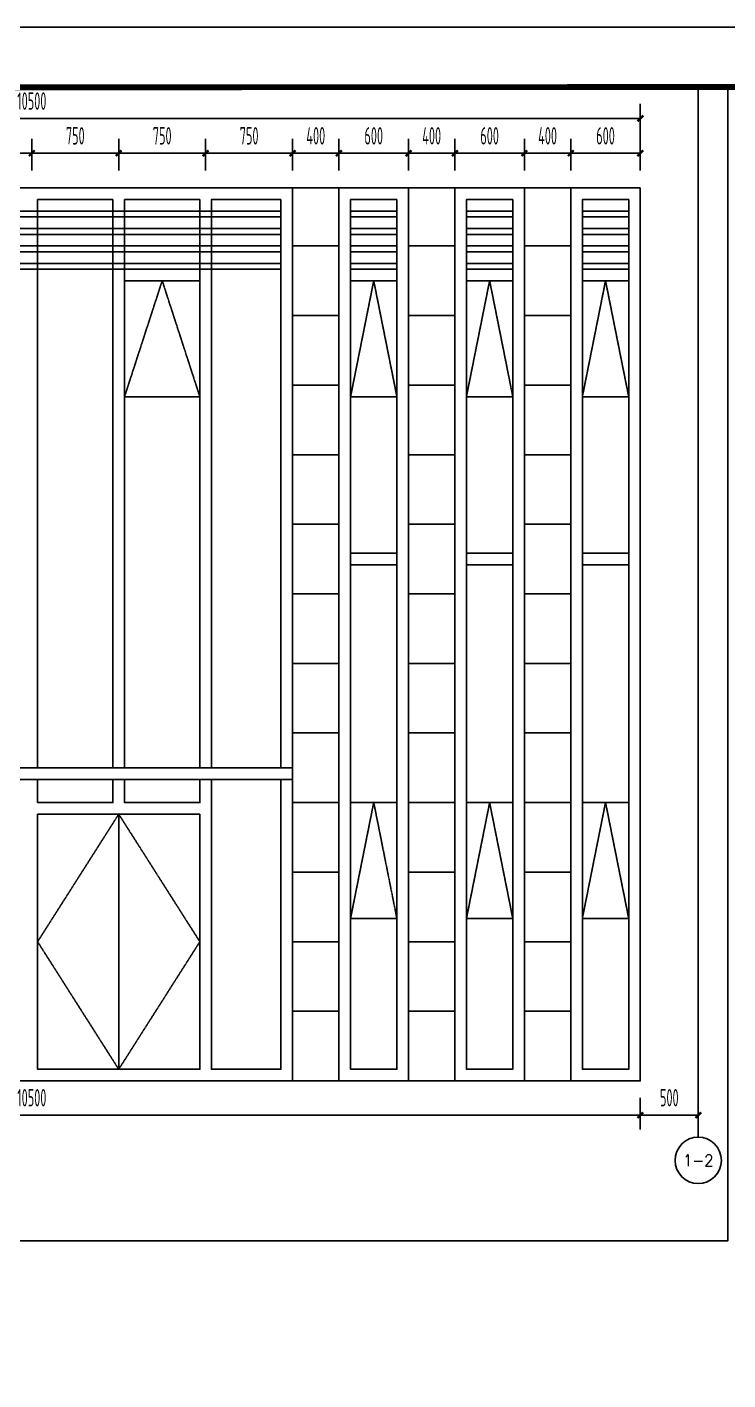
# Model space of a CAD drawing. Header units: millimetres. Extents: x 0 to 84100, y 0 to 29700.
# Drawn here: x 50759 to 56806, y 18033 to 29700 of the extents above; entities that cross this region are included whole.
import ezdxf
from ezdxf.enums import TextEntityAlignment as Align

# ---------------------------------------------------------------- set-up
doc = ezdxf.new("R2010")
doc.units = ezdxf.units.MM
doc.linetypes.add('DASH', pattern=[0.35, 0.25, -0.1])
doc.linetypes.add('DOTE', pattern=[2.42, 2, -0.2, 0.02, -0.2])
for name, color, linetype in [('A-ANNO-DIMS2', 94, 'Continuous'), ('A-AXIS', 1, 'Continuous'), ('A-AXIS-DIMS', 3, 'Continuous'), ('A-AXIS-TEXT', 7, 'Continuous'), ('A-DETL-LIN2', 7, 'Continuous'), ('A-ELEV-HATC', 8, 'Continuous'), ('A-WIN', 4, 'Continuous'), ('TITLE', 15, 'Continuous')]:
    doc.layers.add(name, color=color, linetype=linetype)
doc.styles.add('_TCH_AXIS', font='COMPLEX', dxfattribs={"bigfont": 'GBCBIG'})
doc.styles.add('DIM_FONT', font='gbxwxt.shx', dxfattribs={"width": 0.6, "bigfont": 'gbhzfs.shx'})
doc.styles.add('DIM_FONT_T3', font='gbxwxt.shx', dxfattribs={"width": 0.6, "bigfont": 'gbhzfs.shx'})
doc.dimstyles.new('DIMN50', dxfattribs={"dimscale": 0.5, "dimtxt": 300, "dimasz": 100, "dimexe": 250, "dimexo": 300, "dimgap": 150, "dimtad": 1, "dimdec": 0, "dimzin": 0, "dimdsep": 46, "dimtxsty": 'DIM_FONT', "dimblk": 'ARCHTICK', "dimcen": 0.09, "dimclrt": 7, "dimazin": 2, "dimtfac": 1, "dimtdec": 0, "dimtix": 1, "dimtmove": 2, "dimatfit": 3, "dimfxl": 1, "dimtolj": 1, "dimtzin": 0, "dimarcsym": 0})
doc.dimstyles.new('DIMN50$TCH&&50', dxfattribs={"dimtxt": 150, "dimasz": 50, "dimexe": 125, "dimexo": 150, "dimgap": 75, "dimtad": 1, "dimdec": 0, "dimzin": 0, "dimdsep": 46, "dimtxsty": 'DIM_FONT_T3', "dimblk": 'ARCHTICK', "dimcen": 0.09, "dimclrt": 7, "dimazin": 2, "dimtfac": 1, "dimtdec": 0, "dimtix": 1, "dimtmove": 2, "dimatfit": 3, "dimfxl": 1, "dimtolj": 1, "dimtzin": 0, "dimarcsym": 0})

# ---------------------------------------------------------------- blocks, each defined once
blk = doc.blocks.new('_ArchTick')
at = {"color": 0, "linetype": 'ByBlock', "const_width": 0.4}
blk.add_lwpolyline([(-0.5, -0.5), (0.5, 0.5)], dxfattribs=at)
blk = doc.blocks.new('*D270')
at = {"layer": 'A-ANNO-DIMS2', "color": 0, "lineweight": -2, "ltscale": 10, "transparency": 16777216}
for p, q in [((55450, 28462), (55450, 28737)), ((56050, 28462), (56050, 28737)), ((56050, 28612), (55450, 28612))]:
    blk.add_line(p, q, dxfattribs=at)
at = {"layer": 'Defpoints', "color": 0, "ltscale": 10, "transparency": 16777216}
for p in [(55450, 28612), (55450, 28312), (56050, 28312)]:
    blk.add_point(p, dxfattribs=at)
at = {"layer": 'A-ANNO-DIMS2', "color": 0, "lineweight": -2, "ltscale": 10, "transparency": 16777216, "xscale": 50, "yscale": 50, "zscale": 50, "rotation": 180}
blk.add_blockref('_ArchTick', (55450, 28612), dxfattribs=at)
at = {"layer": 'A-ANNO-DIMS2', "color": 0, "lineweight": -2, "ltscale": 10, "transparency": 16777216, "xscale": 50, "yscale": 50, "zscale": 50}
blk.add_blockref('_ArchTick', (56050, 28612), dxfattribs=at)
at = {"layer": 'A-ANNO-DIMS2', "color": 7, "ltscale": 10, "transparency": 16777216, "insert": (55750, 28762), "char_height": 150, "attachment_point": 5, "style": 'DIM_FONT'}
blk.add_mtext('\\A1;600', dxfattribs=at)
blk = doc.blocks.new('*D271')
at = {"layer": 'A-ANNO-DIMS2', "color": 0, "lineweight": -2, "ltscale": 10, "transparency": 16777216}
for p, q in [((55050, 28462), (55050, 28737)), ((55450, 28462), (55450, 28737)), ((55450, 28612), (55050, 28612))]:
    blk.add_line(p, q, dxfattribs=at)
at = {"layer": 'Defpoints', "color": 0, "ltscale": 10, "transparency": 16777216}
for p in [(55050, 28612), (55050, 28312), (55450, 28312)]:
    blk.add_point(p, dxfattribs=at)
at = {"layer": 'A-ANNO-DIMS2', "color": 0, "lineweight": -2, "ltscale": 10, "transparency": 16777216, "xscale": 50, "yscale": 50, "zscale": 50, "rotation": 180}
blk.add_blockref('_ArchTick', (55050, 28612), dxfattribs=at)
at = {"layer": 'A-ANNO-DIMS2', "color": 0, "lineweight": -2, "ltscale": 10, "transparency": 16777216, "xscale": 50, "yscale": 50, "zscale": 50}
blk.add_blockref('_ArchTick', (55450, 28612), dxfattribs=at)
at = {"layer": 'A-ANNO-DIMS2', "color": 7, "ltscale": 10, "transparency": 16777216, "insert": (55250, 28762), "char_height": 150, "attachment_point": 5, "style": 'DIM_FONT'}
blk.add_mtext('\\A1;400', dxfattribs=at)
blk = doc.blocks.new('*D272')
at = {"layer": 'A-ANNO-DIMS2', "color": 0, "lineweight": -2, "ltscale": 10, "transparency": 16777216}
for p, q in [((54450, 28462), (54450, 28737)), ((55050, 28462), (55050, 28737)), ((55050, 28612), (54450, 28612))]:
    blk.add_line(p, q, dxfattribs=at)
at = {"layer": 'Defpoints', "color": 0, "ltscale": 10, "transparency": 16777216}
for p in [(54450, 28612), (54450, 28312), (55050, 28312)]:
    blk.add_point(p, dxfattribs=at)
at = {"layer": 'A-ANNO-DIMS2', "color": 0, "lineweight": -2, "ltscale": 10, "transparency": 16777216, "xscale": 50, "yscale": 50, "zscale": 50, "rotation": 180}
blk.add_blockref('_ArchTick', (54450, 28612), dxfattribs=at)
at = {"layer": 'A-ANNO-DIMS2', "color": 0, "lineweight": -2, "ltscale": 10, "transparency": 16777216, "xscale": 50, "yscale": 50, "zscale": 50}
blk.add_blockref('_ArchTick', (55050, 28612), dxfattribs=at)
at = {"layer": 'A-ANNO-DIMS2', "color": 7, "ltscale": 10, "transparency": 16777216, "insert": (54750, 28762), "char_height": 150, "attachment_point": 5, "style": 'DIM_FONT'}
blk.add_mtext('\\A1;600', dxfattribs=at)
blk = doc.blocks.new('*D273')
at = {"layer": 'A-ANNO-DIMS2', "color": 0, "lineweight": -2, "ltscale": 10, "transparency": 16777216}
for p, q in [((54050, 28462), (54050, 28737)), ((54450, 28462), (54450, 28737)), ((54450, 28612), (54050, 28612))]:
    blk.add_line(p, q, dxfattribs=at)
at = {"layer": 'Defpoints', "color": 0, "ltscale": 10, "transparency": 16777216}
for p in [(54050, 28612), (54050, 28312), (54450, 28312)]:
    blk.add_point(p, dxfattribs=at)
at = {"layer": 'A-ANNO-DIMS2', "color": 0, "lineweight": -2, "ltscale": 10, "transparency": 16777216, "xscale": 50, "yscale": 50, "zscale": 50, "rotation": 180}
blk.add_blockref('_ArchTick', (54050, 28612), dxfattribs=at)
at = {"layer": 'A-ANNO-DIMS2', "color": 0, "lineweight": -2, "ltscale": 10, "transparency": 16777216, "xscale": 50, "yscale": 50, "zscale": 50}
blk.add_blockref('_ArchTick', (54450, 28612), dxfattribs=at)
at = {"layer": 'A-ANNO-DIMS2', "color": 7, "ltscale": 10, "transparency": 16777216, "insert": (54250, 28762), "char_height": 150, "attachment_point": 5, "style": 'DIM_FONT'}
blk.add_mtext('\\A1;400', dxfattribs=at)
blk = doc.blocks.new('*D274')
at = {"layer": 'A-ANNO-DIMS2', "color": 0, "lineweight": -2, "ltscale": 10, "transparency": 16777216}
for p, q in [((53450, 28462), (53450, 28737)), ((54050, 28462), (54050, 28737)), ((54050, 28612), (53450, 28612))]:
    blk.add_line(p, q, dxfattribs=at)
at = {"layer": 'Defpoints', "color": 0, "ltscale": 10, "transparency": 16777216}
for p in [(53450, 28612), (53450, 28312), (54050, 28312)]:
    blk.add_point(p, dxfattribs=at)
at = {"layer": 'A-ANNO-DIMS2', "color": 0, "lineweight": -2, "ltscale": 10, "transparency": 16777216, "xscale": 50, "yscale": 50, "zscale": 50, "rotation": 180}
blk.add_blockref('_ArchTick', (53450, 28612), dxfattribs=at)
at = {"layer": 'A-ANNO-DIMS2', "color": 0, "lineweight": -2, "ltscale": 10, "transparency": 16777216, "xscale": 50, "yscale": 50, "zscale": 50}
blk.add_blockref('_ArchTick', (54050, 28612), dxfattribs=at)
at = {"layer": 'A-ANNO-DIMS2', "color": 7, "ltscale": 10, "transparency": 16777216, "insert": (53750, 28762), "char_height": 150, "attachment_point": 5, "style": 'DIM_FONT'}
blk.add_mtext('\\A1;600', dxfattribs=at)
blk = doc.blocks.new('*D275')
at = {"layer": 'A-ANNO-DIMS2', "color": 0, "lineweight": -2, "ltscale": 10, "transparency": 16777216}
for p, q in [((53050, 28462), (53050, 28737)), ((53450, 28462), (53450, 28737)), ((53450, 28612), (53050, 28612))]:
    blk.add_line(p, q, dxfattribs=at)
at = {"layer": 'Defpoints', "color": 0, "ltscale": 10, "transparency": 16777216}
for p in [(53050, 28612), (53050, 28312), (53450, 28312)]:
    blk.add_point(p, dxfattribs=at)
at = {"layer": 'A-ANNO-DIMS2', "color": 0, "lineweight": -2, "ltscale": 10, "transparency": 16777216, "xscale": 50, "yscale": 50, "zscale": 50, "rotation": 180}
blk.add_blockref('_ArchTick', (53050, 28612), dxfattribs=at)
at = {"layer": 'A-ANNO-DIMS2', "color": 0, "lineweight": -2, "ltscale": 10, "transparency": 16777216, "xscale": 50, "yscale": 50, "zscale": 50}
blk.add_blockref('_ArchTick', (53450, 28612), dxfattribs=at)
at = {"layer": 'A-ANNO-DIMS2', "color": 7, "ltscale": 10, "transparency": 16777216, "insert": (53250, 28762), "char_height": 150, "attachment_point": 5, "style": 'DIM_FONT'}
blk.add_mtext('\\A1;400', dxfattribs=at)
blk = doc.blocks.new('*D276')
at = {"layer": 'A-ANNO-DIMS2', "color": 0, "lineweight": -2, "ltscale": 10, "transparency": 16777216}
for p, q in [((52300, 28462), (52300, 28737)), ((53050, 28462), (53050, 28737)), ((53050, 28612), (52300, 28612))]:
    blk.add_line(p, q, dxfattribs=at)
at = {"layer": 'Defpoints', "color": 0, "ltscale": 10, "transparency": 16777216}
for p in [(52300, 28612), (52300, 28312), (53050, 28312)]:
    blk.add_point(p, dxfattribs=at)
at = {"layer": 'A-ANNO-DIMS2', "color": 0, "lineweight": -2, "ltscale": 10, "transparency": 16777216, "xscale": 50, "yscale": 50, "zscale": 50, "rotation": 180}
blk.add_blockref('_ArchTick', (52300, 28612), dxfattribs=at)
at = {"layer": 'A-ANNO-DIMS2', "color": 0, "lineweight": -2, "ltscale": 10, "transparency": 16777216, "xscale": 50, "yscale": 50, "zscale": 50}
blk.add_blockref('_ArchTick', (53050, 28612), dxfattribs=at)
at = {"layer": 'A-ANNO-DIMS2', "color": 7, "ltscale": 10, "transparency": 16777216, "insert": (52675, 28762), "char_height": 150, "attachment_point": 5, "style": 'DIM_FONT'}
blk.add_mtext('\\A1;750', dxfattribs=at)
blk = doc.blocks.new('*D277')
at = {"layer": 'A-ANNO-DIMS2', "color": 0, "lineweight": -2, "ltscale": 10, "transparency": 16777216}
for p, q in [((51550, 28462), (51550, 28737)), ((52300, 28462), (52300, 28737)), ((52300, 28612), (51550, 28612))]:
    blk.add_line(p, q, dxfattribs=at)
at = {"layer": 'Defpoints', "color": 0, "ltscale": 10, "transparency": 16777216}
for p in [(51550, 28612), (51550, 28312), (52300, 28312)]:
    blk.add_point(p, dxfattribs=at)
at = {"layer": 'A-ANNO-DIMS2', "color": 0, "lineweight": -2, "ltscale": 10, "transparency": 16777216, "xscale": 50, "yscale": 50, "zscale": 50, "rotation": 180}
blk.add_blockref('_ArchTick', (51550, 28612), dxfattribs=at)
at = {"layer": 'A-ANNO-DIMS2', "color": 0, "lineweight": -2, "ltscale": 10, "transparency": 16777216, "xscale": 50, "yscale": 50, "zscale": 50}
blk.add_blockref('_ArchTick', (52300, 28612), dxfattribs=at)
at = {"layer": 'A-ANNO-DIMS2', "color": 7, "ltscale": 10, "transparency": 16777216, "insert": (51925, 28762), "char_height": 150, "attachment_point": 5, "style": 'DIM_FONT'}
blk.add_mtext('\\A1;750', dxfattribs=at)
blk = doc.blocks.new('*D278')
at = {"layer": 'A-ANNO-DIMS2', "color": 0, "lineweight": -2, "ltscale": 10, "transparency": 16777216}
for p, q in [((50800, 28462), (50800, 28737)), ((51550, 28462), (51550, 28737)), ((51550, 28612), (50800, 28612))]:
    blk.add_line(p, q, dxfattribs=at)
at = {"layer": 'Defpoints', "color": 0, "ltscale": 10, "transparency": 16777216}
for p in [(50800, 28612), (50800, 28312), (51550, 28312)]:
    blk.add_point(p, dxfattribs=at)
at = {"layer": 'A-ANNO-DIMS2', "color": 0, "lineweight": -2, "ltscale": 10, "transparency": 16777216, "xscale": 50, "yscale": 50, "zscale": 50, "rotation": 180}
blk.add_blockref('_ArchTick', (50800, 28612), dxfattribs=at)
at = {"layer": 'A-ANNO-DIMS2', "color": 0, "lineweight": -2, "ltscale": 10, "transparency": 16777216, "xscale": 50, "yscale": 50, "zscale": 50}
blk.add_blockref('_ArchTick', (51550, 28612), dxfattribs=at)
at = {"layer": 'A-ANNO-DIMS2', "color": 7, "ltscale": 10, "transparency": 16777216, "insert": (51175, 28762), "char_height": 150, "attachment_point": 5, "style": 'DIM_FONT'}
blk.add_mtext('\\A1;750', dxfattribs=at)
blk = doc.blocks.new('*D279')
at = {"layer": 'A-ANNO-DIMS2', "color": 0, "lineweight": -2, "ltscale": 10, "transparency": 16777216}
for p, q in [((50050, 28462), (50050, 28737)), ((50800, 28462), (50800, 28737)), ((50800, 28612), (50050, 28612))]:
    blk.add_line(p, q, dxfattribs=at)
at = {"layer": 'Defpoints', "color": 0, "ltscale": 10, "transparency": 16777216}
for p in [(50050, 28612), (50050, 28312), (50800, 28312)]:
    blk.add_point(p, dxfattribs=at)
at = {"layer": 'A-ANNO-DIMS2', "color": 0, "lineweight": -2, "ltscale": 10, "transparency": 16777216, "xscale": 50, "yscale": 50, "zscale": 50, "rotation": 180}
blk.add_blockref('_ArchTick', (50050, 28612), dxfattribs=at)
at = {"layer": 'A-ANNO-DIMS2', "color": 0, "lineweight": -2, "ltscale": 10, "transparency": 16777216, "xscale": 50, "yscale": 50, "zscale": 50}
blk.add_blockref('_ArchTick', (50800, 28612), dxfattribs=at)
at = {"layer": 'A-ANNO-DIMS2', "color": 7, "ltscale": 10, "transparency": 16777216, "insert": (50425, 28762), "char_height": 150, "attachment_point": 5, "style": 'DIM_FONT'}
blk.add_mtext('\\A1;750', dxfattribs=at)
blk = doc.blocks.new('*D286')
at = {"layer": 'A-ANNO-DIMS2', "color": 0, "lineweight": -2, "ltscale": 10, "transparency": 16777216}
for p, q in [((45550, 28462), (45550, 29037)), ((56050, 28462), (56050, 29037)), ((56050, 28912), (45550, 28912))]:
    blk.add_line(p, q, dxfattribs=at)
at = {"layer": 'Defpoints', "color": 0, "ltscale": 10, "transparency": 16777216}
for p in [(45550, 28912), (45550, 28312), (56050, 28312)]:
    blk.add_point(p, dxfattribs=at)
at = {"layer": 'A-ANNO-DIMS2', "color": 0, "lineweight": -2, "ltscale": 10, "transparency": 16777216, "xscale": 50, "yscale": 50, "zscale": 50, "rotation": 180}
blk.add_blockref('_ArchTick', (45550, 28912), dxfattribs=at)
at = {"layer": 'A-ANNO-DIMS2', "color": 0, "lineweight": -2, "ltscale": 10, "transparency": 16777216, "xscale": 50, "yscale": 50, "zscale": 50}
blk.add_blockref('_ArchTick', (56050, 28912), dxfattribs=at)
at = {"layer": 'A-ANNO-DIMS2', "color": 7, "ltscale": 10, "transparency": 16777216, "insert": (50800, 29062), "char_height": 150, "attachment_point": 5, "style": 'DIM_FONT'}
blk.add_mtext('\\A1;10500', dxfattribs=at)
blk = doc.blocks.new('A1')
at = {"layer": 'TITLE'}
for points in [[(0, 0), (0, 59400), (-84100, 59400), (-84100, 0)], [(-81600, 58350), (-950, 58450), (-950, 950), (-81600, 1000)], [(-81600, 58350), (-1050, 58350), (-1050, 1050), (-81600, 1000)]]:
    blk.add_lwpolyline(points, close=True, dxfattribs=at)
at = {"layer": 'TITLE', "const_width": 100}
blk.add_lwpolyline([(-1000, 58400), (-81600, 58350), (-81600, 1000), (-1000, 1000)], close=True, dxfattribs=at)
blk = doc.blocks.new('*D373')
at = {"layer": 'A-ANNO-DIMS2', "color": 0, "lineweight": -2, "ltscale": 10, "transparency": 16777216}
for p, q in [((45550, 20467), (45550, 20192)), ((56050, 20467), (56050, 20192)), ((45550, 20317), (56050, 20317))]:
    blk.add_line(p, q, dxfattribs=at)
at = {"layer": 'Defpoints', "color": 0, "ltscale": 10, "transparency": 16777216}
for p in [(45550, 20617), (56050, 20617), (56050, 20317)]:
    blk.add_point(p, dxfattribs=at)
at = {"layer": 'A-ANNO-DIMS2', "color": 0, "lineweight": -2, "ltscale": 10, "transparency": 16777216, "xscale": 50, "yscale": 50, "zscale": 50, "rotation": 180}
blk.add_blockref('_ArchTick', (45550, 20317), dxfattribs=at)
at = {"layer": 'A-ANNO-DIMS2', "color": 0, "lineweight": -2, "ltscale": 10, "transparency": 16777216, "xscale": 50, "yscale": 50, "zscale": 50}
blk.add_blockref('_ArchTick', (56050, 20317), dxfattribs=at)
at = {"layer": 'A-ANNO-DIMS2', "color": 7, "ltscale": 10, "transparency": 16777216, "insert": (50800, 20467), "char_height": 150, "attachment_point": 5, "style": 'DIM_FONT_T3'}
blk.add_mtext('\\A1;10500', dxfattribs=at)
blk = doc.blocks.new('*D374')
at = {"layer": 'A-ANNO-DIMS2', "color": 0, "lineweight": -2, "ltscale": 10, "transparency": 16777216}
for p, q in [((56050, 20467), (56050, 20192)), ((56550, 20467), (56550, 20192)), ((56050, 20317), (56550, 20317))]:
    blk.add_line(p, q, dxfattribs=at)
at = {"layer": 'Defpoints', "color": 0, "ltscale": 10, "transparency": 16777216}
for p in [(56050, 20617), (56550, 20617), (56550, 20317)]:
    blk.add_point(p, dxfattribs=at)
at = {"layer": 'A-ANNO-DIMS2', "color": 0, "lineweight": -2, "ltscale": 10, "transparency": 16777216, "xscale": 50, "yscale": 50, "zscale": 50, "rotation": 180}
blk.add_blockref('_ArchTick', (56050, 20317), dxfattribs=at)
at = {"layer": 'A-ANNO-DIMS2', "color": 0, "lineweight": -2, "ltscale": 10, "transparency": 16777216, "xscale": 50, "yscale": 50, "zscale": 50}
blk.add_blockref('_ArchTick', (56550, 20317), dxfattribs=at)
at = {"layer": 'A-ANNO-DIMS2', "color": 7, "ltscale": 10, "transparency": 16777216, "insert": (56300, 20467), "char_height": 150, "attachment_point": 5, "style": 'DIM_FONT_T3'}
blk.add_mtext('\\A1;500', dxfattribs=at)

msp = doc.modelspace()

# ---------------------------------------------------------------- linework, layer by layer
at = {"layer": 'A-AXIS', "linetype": 'DOTE', "ltscale": 5}
msp.add_line((56550, 21136), (56550, 29200), dxfattribs=at)
at = {"layer": 'A-AXIS-DIMS'}
msp.add_line((56550, 21136), (56550, 20126.9), dxfattribs=at)
msp.add_circle((56550, 19926.9), 200, dxfattribs=at)
at = {"layer": 'A-DETL-LIN2'}
msp.add_lwpolyline([(43300, 29200), (56806.2, 29200), (56806.2, 19233.3), (43300, 19233.3)], close=True, dxfattribs=at)
at = {"layer": 'A-ELEV-HATC'}
for p, q in [((53450, 28312.3), (53050, 28312.3)), ((54450, 28312.3), (54050, 28312.3)), ((55450, 28312.3), (55050, 28312.3)), ((53450, 27812.3), (53050, 27812.3)), ((54450, 27812.3), (54050, 27812.3)), ((55450, 27812.3), (55050, 27812.3)), ((53450, 27212.3), (53050, 27212.3)), ((54450, 27212.3), (54050, 27212.3)), ((55450, 27212.3), (55050, 27212.3)), ((53450, 26612.3), (53050, 26612.3)), ((54450, 26612.3), (54050, 26612.3)), ((55450, 26612.3), (55050, 26612.3)), ((53450, 26012.3), (53050, 26012.3)), ((54450, 26012.3), (54050, 26012.3)), ((55450, 26012.3), (55050, 26012.3)), ((53450, 25412.3), (53050, 25412.3)), ((54450, 25412.3), (54050, 25412.3)), ((55450, 25412.3), (55050, 25412.3)), ((53450, 24812.3), (53050, 24812.3)), ((54450, 24812.3), (54050, 24812.3)), ((55450, 24812.3), (55050, 24812.3)), ((53450, 24212.3), (53050, 24212.3)), ((54450, 24212.3), (54050, 24212.3)), ((55450, 24212.3), (55050, 24212.3)), ((53450, 23612.3), (53050, 23612.3)), ((54450, 23612.3), (54050, 23612.3)), ((55450, 23612.3), (55050, 23612.3)), ((53450, 23012.3), (53050, 23012.3)), ((54450, 23012.3), (54050, 23012.3)), ((55450, 23012.3), (55050, 23012.3)), ((53450, 22412.3), (53050, 22412.3)), ((54450, 22412.3), (54050, 22412.3)), ((55450, 22412.3), (55050, 22412.3)), ((53450, 21812.3), (53050, 21812.3)), ((54450, 21812.3), (54050, 21812.3)), ((55450, 21812.3), (55050, 21812.3)), ((53450, 21212.3), (53050, 21212.3)), ((54450, 21212.3), (54050, 21212.3)), ((55450, 21212.3), (55050, 21212.3)), ((53450, 20612.3), (53050, 20612.3)), ((54450, 20612.3), (54050, 20612.3)), ((55450, 20612.3), (55050, 20612.3))]:
    msp.add_line(p, q, dxfattribs=at)
at = {"layer": 'A-WIN'}
for p, q in [((53950, 25162.3), (53550, 25162.3)), ((54950, 25162.3), (54550, 25162.3)), ((55950, 25162.3), (55550, 25162.3)), ((53950, 25062.3), (53550, 25062.3)), ((54950, 25062.3), (54550, 25062.3)), ((55950, 25062.3), (55550, 25062.3)), ((51550, 22912.3), (51550, 20712.3))]:
    msp.add_line(p, q, dxfattribs=at)
for points in [[(45550, 20612.3), (53050, 20612.3), (53050, 28312.3), (45550, 28312.3), (45550, 20612.3)], [(50850, 23212.3), (50850, 23012.3), (51500, 23012.3), (51500, 23212.3)], [(51600, 23212.3), (51600, 23012.3), (52250, 23012.3), (52250, 23212.3)], [(52350, 23212.3), (52350, 20712.3), (52950, 20712.3), (52950, 23212.3)]]:
    msp.add_lwpolyline(points, dxfattribs=at)
for points in [[(54050, 28312.3), (53450, 28312.3), (53450, 20612.3), (54050, 20612.3)], [(55050, 28312.3), (54450, 28312.3), (54450, 20612.3), (55050, 20612.3)], [(56050, 28312.3), (55450, 28312.3), (55450, 20612.3), (56050, 20612.3)], [(51500, 28212.3), (50850, 28212.3), (50850, 23312.3), (51500, 23312.3)], [(52250, 28212.3), (51600, 28212.3), (51600, 23312.3), (52250, 23312.3)], [(52950, 28212.3), (52350, 28212.3), (52350, 23312.3), (52950, 23312.3)], [(53950, 28212.3), (53550, 28212.3), (53550, 20712.3), (53950, 20712.3)], [(54950, 28212.3), (54550, 28212.3), (54550, 20712.3), (54950, 20712.3)], [(55950, 28212.3), (55550, 28212.3), (55550, 20712.3), (55950, 20712.3)], [(52950, 28112.3), (45650, 28112.3), (45650, 28062.3), (52950, 28062.3)], [(53950, 28112.3), (53550, 28112.3), (53550, 28062.3), (53950, 28062.3)], [(54950, 28112.3), (54550, 28112.3), (54550, 28062.3), (54950, 28062.3)], [(55950, 28112.3), (55550, 28112.3), (55550, 28062.3), (55950, 28062.3)], [(52950, 27962.3), (45650, 27962.3), (45650, 27912.3), (52950, 27912.3)], [(53950, 27962.3), (53550, 27962.3), (53550, 27912.3), (53950, 27912.3)], [(54950, 27962.3), (54550, 27962.3), (54550, 27912.3), (54950, 27912.3)], [(55950, 27962.3), (55550, 27962.3), (55550, 27912.3), (55950, 27912.3)], [(52950, 27812.3), (45650, 27812.3), (45650, 27762.3), (52950, 27762.3)], [(53950, 27812.3), (53550, 27812.3), (53550, 27762.3), (53950, 27762.3)], [(54950, 27812.3), (54550, 27812.3), (54550, 27762.3), (54950, 27762.3)], [(55950, 27812.3), (55550, 27812.3), (55550, 27762.3), (55950, 27762.3)], [(52950, 27662.3), (45650, 27662.3), (45650, 27612.3), (52950, 27612.3)], [(53950, 27662.3), (53550, 27662.3), (53550, 27612.3), (53950, 27612.3)], [(54950, 27662.3), (54550, 27662.3), (54550, 27612.3), (54950, 27612.3)], [(55950, 27662.3), (55550, 27662.3), (55550, 27612.3), (55950, 27612.3)], [(52250, 27512.3), (51600, 27512.3), (51600, 26512.3), (52250, 26512.3)], [(53950, 27512.3), (53550, 27512.3), (53550, 26512.3), (53950, 26512.3)], [(54950, 27512.3), (54550, 27512.3), (54550, 26512.3), (54950, 26512.3)], [(55950, 27512.3), (55550, 27512.3), (55550, 26512.3), (55950, 26512.3)], [(53050, 23312.3), (48550, 23312.3), (48550, 23212.3), (53050, 23212.3)], [(53950, 23012.3), (53550, 23012.3), (53550, 22012.3), (53950, 22012.3)], [(54950, 23012.3), (54550, 23012.3), (54550, 22012.3), (54950, 22012.3)], [(55950, 23012.3), (55550, 23012.3), (55550, 22012.3), (55950, 22012.3)], [(52250, 22912.3), (50850, 22912.3), (50850, 20712.3), (52250, 20712.3)]]:
    msp.add_lwpolyline(points, close=True, dxfattribs=at)
at = {"layer": 'A-WIN', "linetype": 'DASH'}
for points in [[(52250, 26512.3), (51925, 27512.3), (51600, 26512.3)], [(53950, 26512.3), (53750, 27512.3), (53550, 26512.3)], [(54950, 26512.3), (54750, 27512.3), (54550, 26512.3)], [(55950, 26512.3), (55750, 27512.3), (55550, 26512.3)], [(53950, 22012.3), (53750, 23012.3), (53550, 22012.3)], [(54950, 22012.3), (54750, 23012.3), (54550, 22012.3)], [(55950, 22012.3), (55750, 23012.3), (55550, 22012.3)], [(51550, 22912.3), (52250, 21812.3), (51550, 20712.3), (50850, 21812.3), (51550, 22912.3)]]:
    msp.add_lwpolyline(points, dxfattribs=at)

# ---------------------------------------------------------------- block references
at = {"layer": 'TITLE', "xscale": 0.5, "yscale": 0.5, "zscale": 0.5}
msp.add_blockref('A1', (84100, 0), dxfattribs=at)

# ---------------------------------------------------------------- texts
at = {"layer": 'A-AXIS-TEXT', "style": '_TCH_AXIS', "width": 1.018182}
msp.add_text('1-2', height=98.31, dxfattribs=at).set_placement((56418.9, 19877.7), (56681.1, 19877.7), align=Align.FIT)

# ---------------------------------------------------------------- dimensions: what is measured, and where the dimension line sits
at = {"layer": 'A-ANNO-DIMS2', "ltscale": 10}
for p1, p2, distance, picture, middle in [((56050, 28312.3), (45550, 28312.3), -600, '*D286', (50800, 29062.3)), ((50800, 28312.3), (50050, 28312.3), -300, '*D279', (50425, 28762.3)), ((51550, 28312.3), (50800, 28312.3), -300, '*D278', (51175, 28762.3)), ((52300, 28312.3), (51550, 28312.3), -300, '*D277', (51925, 28762.3)), ((53050, 28312.3), (52300, 28312.3), -300, '*D276', (52675, 28762.3)), ((53450, 28312.3), (53050, 28312.3), -300, '*D275', (53250, 28762.3)), ((54050, 28312.3), (53450, 28312.3), -300, '*D274', (53750, 28762.3)), ((54450, 28312.3), (54050, 28312.3), -300, '*D273', (54250, 28762.3)), ((55050, 28312.3), (54450, 28312.3), -300, '*D272', (54750, 28762.3)), ((55450, 28312.3), (55050, 28312.3), -300, '*D271', (55250, 28762.3)), ((56050, 28312.3), (55450, 28312.3), -300, '*D270', (55750, 28762.3))]:
    dim = msp.add_aligned_dim(p1=p1, p2=p2, distance=distance, dimstyle='DIMN50', dxfattribs=at)
    dim.commit()
    dim.dimension.update_dxf_attribs({"geometry": picture, "text_midpoint": middle})
for p1, p2, text, picture, middle in [((45550, 20616.7), (56050, 20616.7), '10500', '*D373', (50800, 20466.7)), ((56050, 20616.7), (56550, 20616.7), '500', '*D374', (56300, 20466.7))]:
    dim = msp.add_aligned_dim(p1=p1, p2=p2, distance=-300, text=text, dimstyle='DIMN50$TCH&&50', dxfattribs=at)
    dim.commit()
    dim.dimension.update_dxf_attribs({"geometry": picture, "text_midpoint": middle})

doc.saveas('drawing.dxf')
